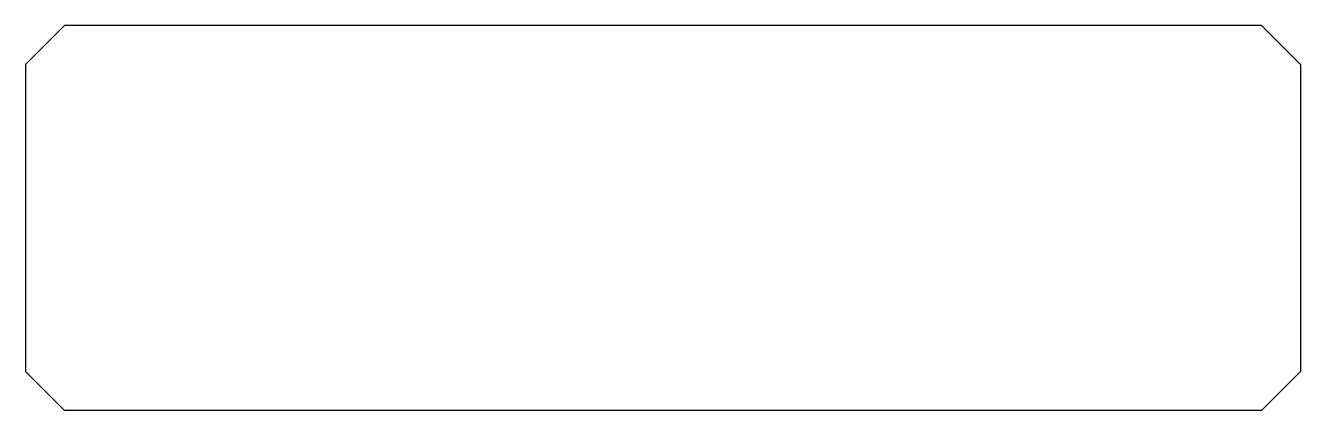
# Model space of a CAD drawing. Extents: x -11.6 to 14.1, y 21.1 to 28.8.
import ezdxf

# ---------------------------------------------------------------- set-up
doc = ezdxf.new("R2010")
doc.units = 0
doc.header["$LTSCALE"] = 1.21
doc.layers.get('0').update_dxf_attribs({"linetype": 'CONTINUOUS'})

msp = doc.modelspace()

# ---------------------------------------------------------------- linework, layer by layer
at = {"color": 3}
for p, q in [((-10.842, 28.817), (-11.629, 28.029)), ((13.292, 28.817), (-10.842, 28.817)), ((13.292, 28.817), (14.079, 28.029)), ((-11.629, 28.029), (-11.629, 21.848)), ((14.079, 28.029), (14.079, 21.848)), ((-10.842, 21.061), (-11.629, 21.848)), ((13.292, 21.061), (14.079, 21.848)), ((13.292, 21.061), (-10.842, 21.061))]:
    msp.add_line(p, q, dxfattribs=at)

doc.saveas('drawing.dxf')
